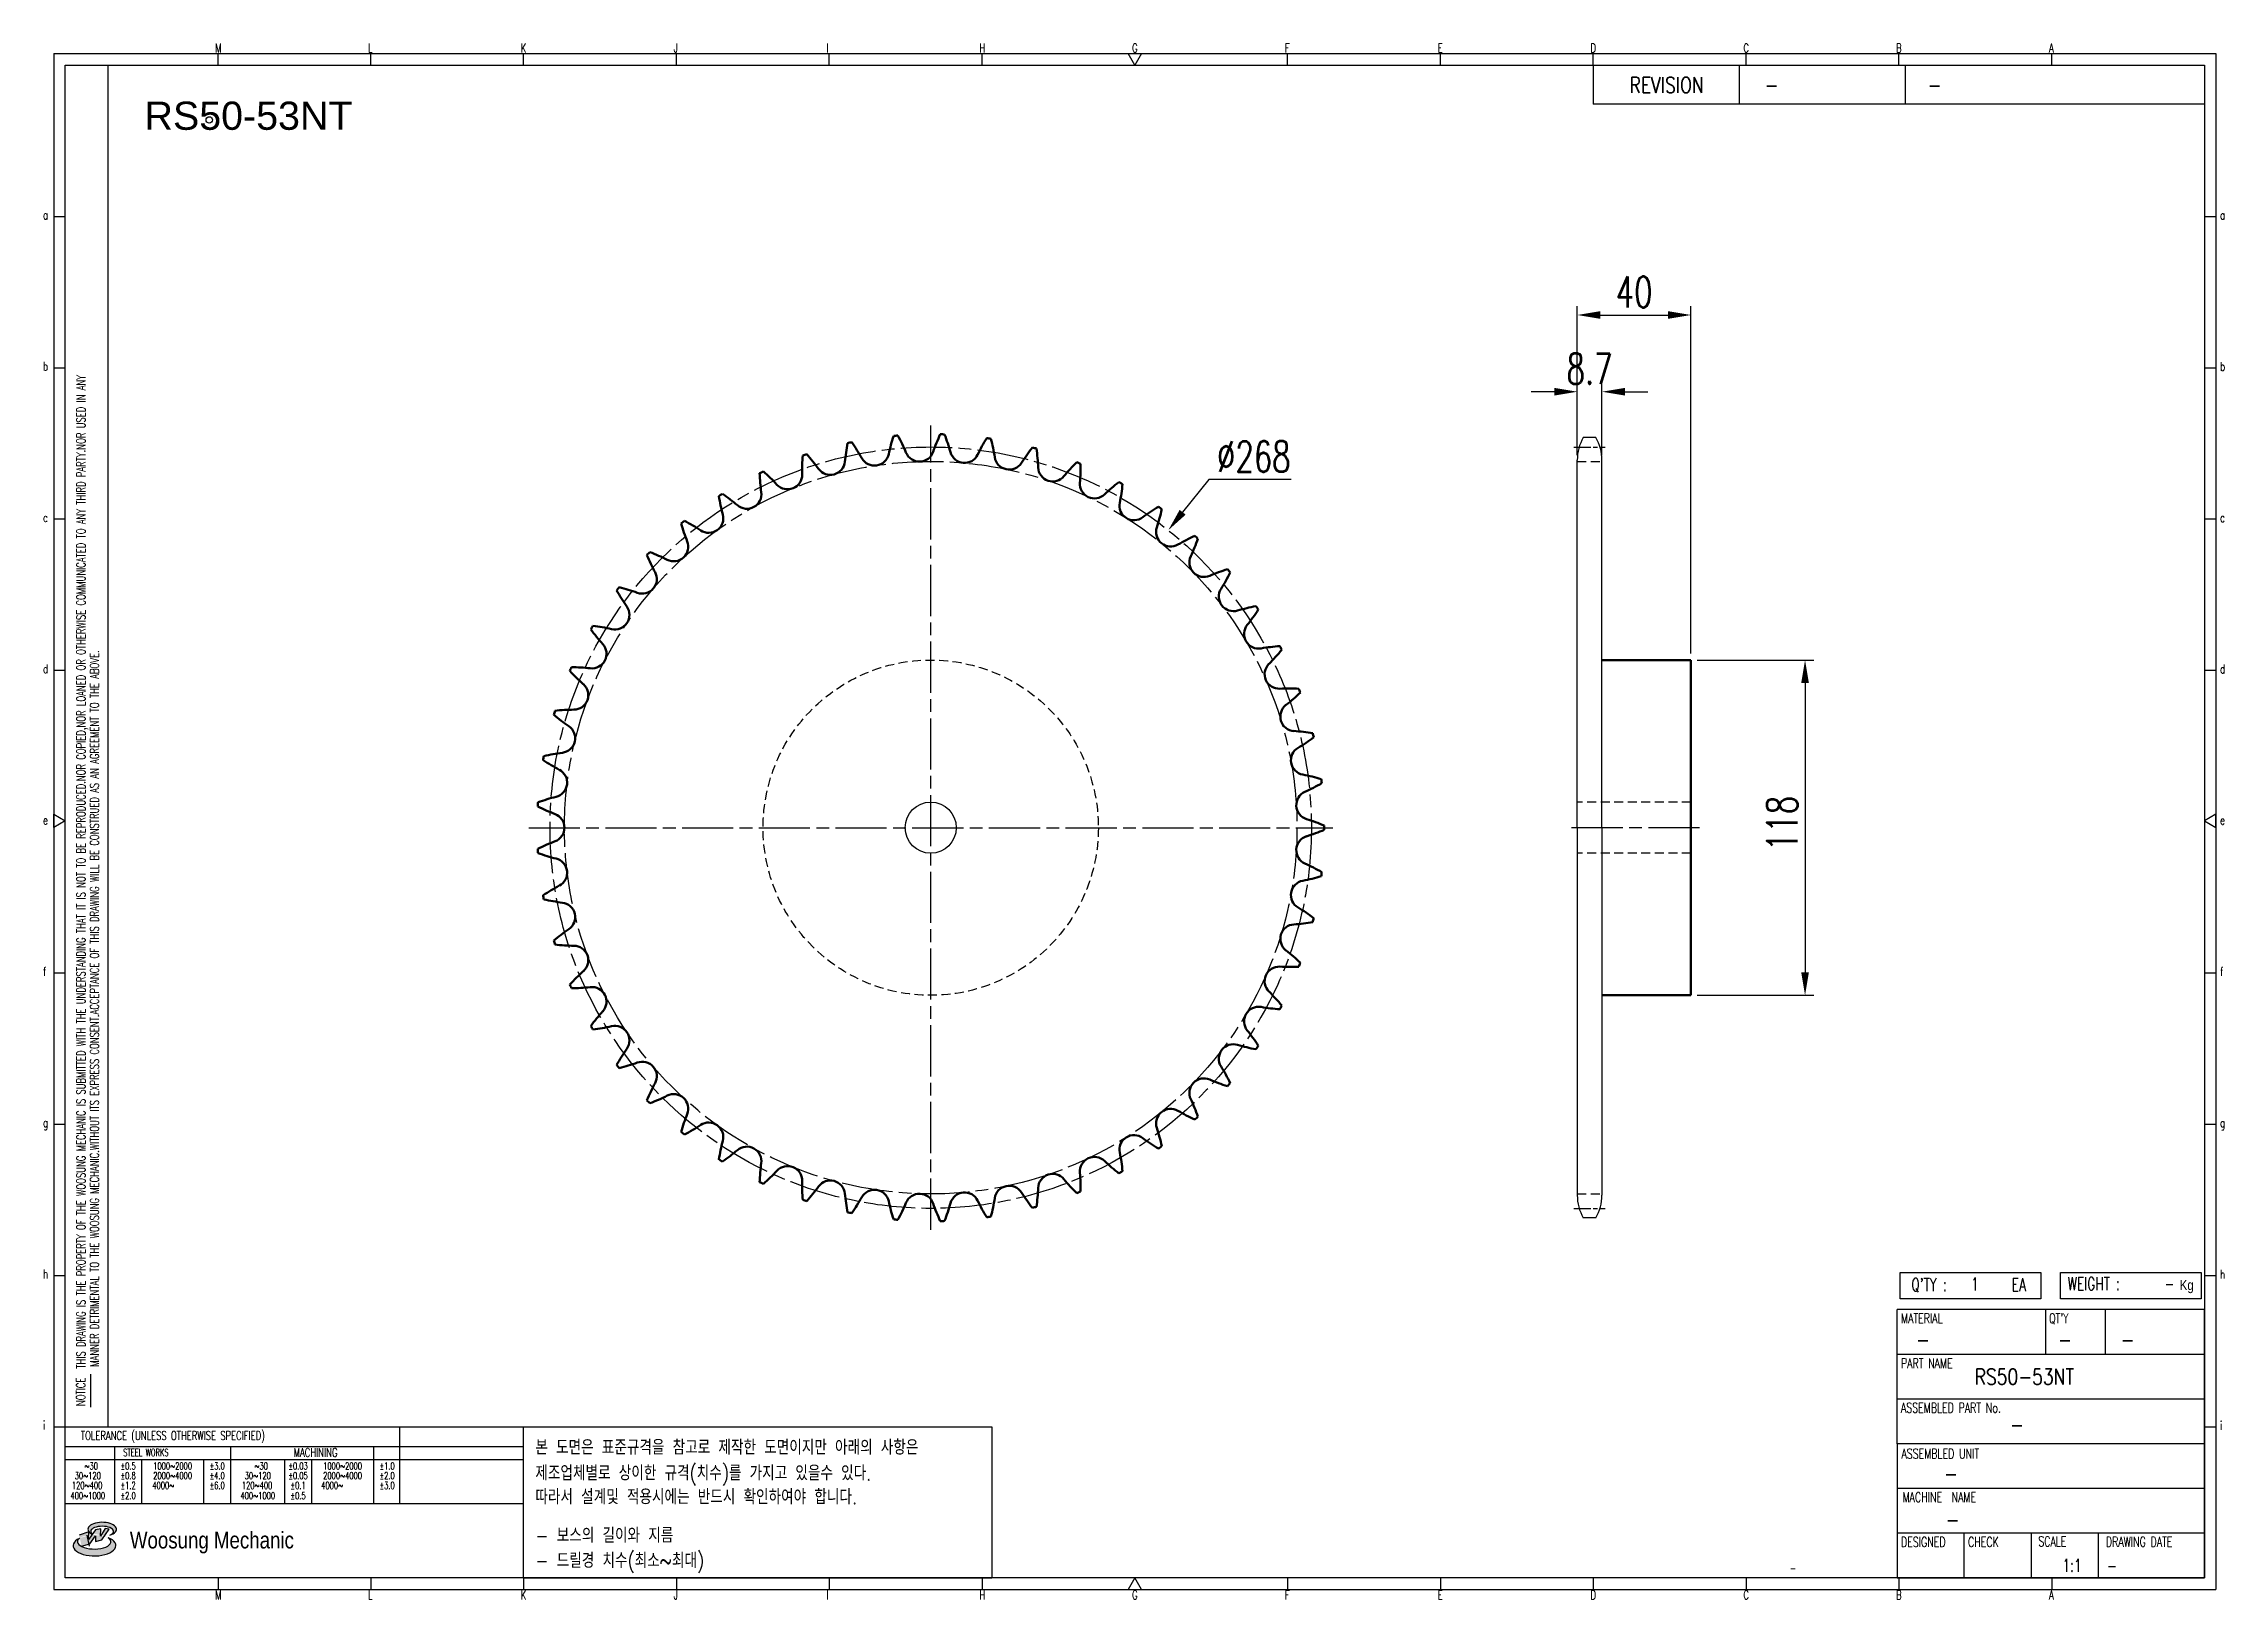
# Model space of a CAD drawing. Header units: millimetres. Extents: x 8306 to 9073, y 4748 to 5296.
import ezdxf
from ezdxf.enums import TextEntityAlignment as Align

# ---------------------------------------------------------------- set-up
doc = ezdxf.new("R2010")
doc.units = ezdxf.units.MM
for name, pattern in [('AM_ISO08W050', [18, 12, -1.5, 3, -1.5]), ('AM_ISO08W050x2', [9, 6, -0.75, 1.5, -0.75]), ('HIDDEN', [9.525, 6.35, -3.175])]:
    doc.linetypes.add(name, pattern=pattern)
for name, color, linetype, lineweight in [('20', 7, 'Continuous', 50), ('22', 30, 'AM_ISO08W050', 25), ('23', 40, 'AM_ISO08W050', 25), ('VIS', 7, 'Continuous', 50)]:
    doc.layers.add(name, color=color, linetype=linetype, lineweight=lineweight)
for name, color, linetype in [('HL', 2, 'HIDDEN'), ('S-DIM', 7, 'Continuous'), ('TITLE', 7, 'Continuous'), ('도면레이아웃', 7, 'Continuous')]:
    doc.layers.add(name, color=color, linetype=linetype)
doc.styles.add('HAN', font='ROMANS.shx', dxfattribs={"width": 0.7, "bigfont": 'whgtxt.shx'})
doc.styles.add('HKD_ST2', font='romans.shx', dxfattribs={"width": 0.7, "height": 4, "bigfont": '@extfont2.shx'})
doc.styles.add('HSG', font='SIMPLEX.shx', dxfattribs={"width": 0.7, "bigfont": 'HSG.shx'})
doc.styles.add('ROMANS', font='romans.shx', dxfattribs={"width": 0.7, "bigfont": 'whgtxt.shx'})
doc.styles.add('SLDTEXTSTYLE4', font='arial.ttf', dxfattribs={"width": 0.8})
doc.styles.get("Standard").update_dxf_attribs({"font": 'arial.ttf'})
doc.dimstyles.new('APP23', dxfattribs={"dimscale": 4.5, "dimtxt": 2.4, "dimasz": 1.8, "dimexe": 0.7, "dimexo": 0.5, "dimgap": 0.6, "dimtad": 1, "dimtoh": 1, "dimdec": 1, "dimrnd": 0.01, "dimzin": 9, "dimdsep": 46, "dimtxsty": 'HSG', "dimcen": 0, "dimclrd": 1, "dimclre": 1, "dimclrt": 256, "dimazin": 2, "dimtp": 1, "dimtm": 1, "dimtfac": 0.5, "dimtdec": 1, "dimtix": 1, "dimtofl": 0, "dimtmove": 0, "dimatfit": 3, "dimfxl": 0, "dimtvp": 1, "dimtolj": 2, "dimlwd": -1, "dimlwe": -1, "dimarcsym": 0})

# ---------------------------------------------------------------- blocks, each defined once
blk = doc.blocks.new('SUYWSHJH')
at = {"layer": '도면레이아웃'}
h = blk.add_hatch(color=10, dxfattribs=at)
h.paths.add_polyline_path([(1.544, 35.177), (1.554, 34.966), (1.779, 35.034), (2.054, 35.422), (1.908, 35.446), (1.728, 35.167), (1.741, 35.439), (1.547, 35.405), (1.292, 35.041), (1.295, 35.33), (0.943, 35.208), (1.03, 34.8), (1.336, 34.885)])
edge = h.paths.add_edge_path()
edge.add_ellipse((1.795, 35.421), major_axis=(-0.53, 0), ratio=0.487785, start_angle=122.36065, end_angle=403.39574)
edge.add_line((1.411, 35.244), (1.419, 35.261))
edge.add_ellipse((1.798, 35.344), major_axis=(-0.423, 0), ratio=0.444396, start_angle=131.58977, end_angle=386.19408, ccw=False)
edge = h.paths.add_edge_path()
edge.add_ellipse((1.512, 34.815), major_axis=(-0.793, 0), ratio=0.480113, start_angle=314.67633, end_angle=590.85213)
edge.add_ellipse((1.501, 34.958), major_axis=(-0.62, 0), ratio=0.43311, start_angle=331.7024, end_angle=574.42495, ccw=False)
for p, q in [((0, 90.118), (80.15, 90.118)), ((0, 90.118), (0, 33.191)), ((6.089, 89.693), (6.089, 90.118)), ((11.753, 89.693), (11.753, 90.118)), ((17.418, 89.693), (17.418, 90.118)), ((23.082, 89.693), (23.082, 90.118)), ((28.746, 89.693), (28.746, 90.118)), ((34.411, 89.693), (34.411, 90.118)), ((45.739, 89.693), (45.739, 90.118)), ((51.404, 89.693), (51.404, 90.118)), ((57.068, 89.693), (57.068, 90.118)), ((62.732, 89.693), (62.732, 90.118)), ((68.397, 89.693), (68.397, 90.118)), ((74.061, 89.693), (74.061, 90.118)), ((80.15, 90.118), (80.15, 33.191)), ((0, 84.085), (0.425, 84.085)), ((79.725, 84.085), (80.15, 84.085)), ((0, 78.478), (0.425, 78.478)), ((79.725, 78.478), (80.15, 78.478)), ((0, 72.87), (0.425, 72.87)), ((79.725, 72.87), (80.15, 72.87)), ((0, 67.262), (0.425, 67.262)), ((79.725, 67.262), (80.15, 67.262)), ((0, 56.047), (0.425, 56.047)), ((79.725, 56.047), (80.15, 56.047)), ((0, 50.439), (0.425, 50.439)), ((79.725, 50.439), (80.15, 50.439)), ((0, 44.832), (0.425, 44.832)), ((79.725, 44.832), (80.15, 44.832)), ((1.377, 39.947), (1.377, 41.174)), ((0, 39.224), (0.425, 39.224)), ((79.725, 39.224), (80.15, 39.224)), ((0, 33.191), (80.15, 33.191)), ((6.089, 33.616), (6.089, 33.191)), ((11.753, 33.616), (11.753, 33.191)), ((17.418, 33.616), (17.418, 33.191)), ((23.082, 33.616), (23.082, 33.191)), ((28.746, 33.616), (28.746, 33.191)), ((34.411, 33.616), (34.411, 33.191)), ((45.739, 33.616), (45.739, 33.191)), ((51.404, 33.616), (51.404, 33.191)), ((57.068, 33.616), (57.068, 33.191)), ((62.732, 33.616), (62.732, 33.191)), ((68.397, 33.616), (68.397, 33.191)), ((74.061, 33.616), (74.061, 33.191))]:
    blk.add_line(p, q)
at = {"color": 2}
for p, q in [((2.017, 39.224), (2.017, 89.693)), ((0.425, 39.224), (17.418, 39.224)), ((12.816, 39.224), (12.816, 36.382)), ((17.418, 33.616), (17.418, 39.224)), ((0.425, 38.487), (17.418, 38.487)), ((0.425, 38.012), (17.418, 38.012)), ((2.257, 38.487), (2.257, 36.382)), ((3.257, 38.012), (3.257, 36.382)), ((5.557, 38.012), (5.557, 36.382)), ((6.557, 38.5), (6.557, 36.382)), ((8.557, 38.012), (8.557, 36.382)), ((9.557, 38.026), (9.557, 36.382)), ((11.857, 38.487), (11.857, 36.382)), ((0.425, 36.382), (17.418, 36.382))]:
    blk.add_line(p, q, dxfattribs=at)
at = {"color": 6, "ltscale": 0.5}
for p, q in [((57.068, 89.693), (57.068, 88.246)), ((62.47, 89.693), (62.47, 88.246)), ((68.635, 89.693), (68.635, 88.246)), ((79.725, 88.246), (57.068, 88.246)), ((68.336, 38.59), (68.336, 43.563)), ((79.725, 43.563), (68.336, 43.563)), ((73.827, 43.563), (73.827, 41.905)), ((76.037, 43.563), (76.037, 41.905)), ((79.725, 38.59), (79.725, 43.563)), ((79.725, 41.905), (68.336, 41.905)), ((79.725, 40.248), (68.336, 40.248)), ((68.336, 38.59), (68.336, 33.616)), ((79.725, 38.59), (68.336, 38.59)), ((79.725, 33.616), (79.725, 38.59)), ((79.725, 36.932), (68.336, 36.932)), ((79.725, 35.274), (68.336, 35.274)), ((70.822, 33.616), (70.822, 35.274)), ((73.309, 33.616), (73.309, 35.274)), ((75.796, 33.616), (75.796, 35.274)), ((68.336, 33.616), (79.725, 33.616))]:
    blk.add_line(p, q, dxfattribs=at)
for points in [[(40.075, 89.693), (39.83, 90.118), (40.32, 90.118)], [(0.425, 89.693), (79.725, 89.693), (79.725, 33.616), (0.425, 33.616)], [(0.425, 61.679), (0, 61.433), (0, 61.924)], [(79.725, 61.679), (80.15, 61.433), (80.15, 61.924)], [(40.075, 33.616), (39.83, 33.191), (40.32, 33.191)]]:
    blk.add_lwpolyline(points, close=True)
at = {"layer": 'TITLE', "color": 20}
for p, q in [((68.449, 43.961), (68.449, 44.936)), ((68.449, 44.936), (73.654, 44.936)), ((73.654, 44.936), (73.654, 43.961)), ((74.39, 43.961), (74.39, 44.936)), ((74.39, 44.936), (79.595, 44.936)), ((79.595, 44.936), (79.595, 43.961)), ((73.654, 43.961), (68.449, 43.961)), ((79.595, 43.961), (74.39, 43.961))]:
    blk.add_line(p, q, dxfattribs=at)
at = {"layer": '도면레이아웃'}
for p, q in [((1.295, 35.33), (0.943, 35.208)), ((1.03, 34.8), (1.336, 34.885)), ((1.224, 35.208), (1.311, 34.8)), ((1.224, 35.208), (1.224, 35.208)), ((1.547, 35.405), (1.292, 35.041)), ((1.292, 35.041), (1.295, 35.33)), ((1.336, 34.885), (1.544, 35.177)), ((1.419, 35.261), (1.411, 35.244)), ((1.544, 35.177), (1.554, 34.966)), ((1.741, 35.439), (1.547, 35.405)), ((1.554, 34.966), (1.779, 35.034)), ((1.908, 35.446), (1.728, 35.167)), ((1.728, 35.167), (1.741, 35.439)), ((1.779, 35.034), (2.054, 35.422)), ((2.054, 35.422), (1.908, 35.446))]:
    blk.add_line(p, q, dxfattribs=at)
for centre, major_axis, ratio, start_param, end_param in [((1.795, 35.421), (-0.53, 0), 0.487785, 2.135596, 7.040584), ((1.512, 34.815), (-0.793, 0), 0.480113, 5.492138, 10.312315), ((1.501, 34.958), (-0.62, 0), 0.43311, 5.789299, 10.025607), ((1.798, 35.344), (-0.423, 0), 0.444396, 2.296675, 6.740358)]:
    blk.add_ellipse(centre, major_axis=major_axis, ratio=ratio, start_param=start_param, end_param=end_param, dxfattribs=at)
at = {"color": 4, "style": 'HKD_ST2', "width": 0.7}
for s, p in [('M', (5.988, 90.164)), ('L', (11.652, 90.164)), ('K', (17.316, 90.164)), ('J', (22.981, 90.164)), ('I', (28.645, 90.164)), ('H', (34.309, 90.164)), ('G', (39.974, 90.164)), ('F', (45.638, 90.164)), ('E', (51.302, 90.164)), ('D', (56.967, 90.164)), ('C', (62.631, 90.164)), ('B', (68.295, 90.164)), ('A', (73.96, 90.164)), ('a', (-0.395, 83.976)), ('a', (80.305, 83.97)), ('b', (-0.395, 78.368)), ('b', (80.305, 78.362)), ('c', (-0.395, 72.76)), ('c', (80.305, 72.754)), ('d', (-0.395, 67.153)), ('d', (80.305, 67.147)), ('e', (-0.395, 61.545)), ('e', (80.305, 61.539)), ('f', (-0.395, 55.937)), ('f', (80.305, 55.931)), ('g', (-0.395, 50.33)), ('g', (80.305, 50.324)), ('h', (-0.395, 44.722)), ('h', (80.305, 44.716)), ('i', (-0.395, 39.114)), ('i', (80.305, 39.108)), ('M', (5.988, 32.824)), ('L', (11.652, 32.824)), ('K', (17.316, 32.824)), ('J', (22.981, 32.824)), ('I', (28.645, 32.824)), ('H', (34.309, 32.824)), ('G', (39.974, 32.824)), ('F', (45.638, 32.824)), ('E', (51.302, 32.824)), ('D', (56.967, 32.824)), ('C', (62.631, 32.824)), ('B', (68.295, 32.824)), ('A', (73.96, 32.824))]:
    blk.add_text(s, height=0.326, dxfattribs=at).set_placement(p)
for s, height, style, width, p in [('REVISION', 0.5806, 'HAN', 0.8, (58.415, 88.664)), ('-', 0.581, 'HAN', 0.8, (63.426, 88.664)), ('-', 0.581, 'HAN', 0.8, (69.468, 88.664)), ("Q'TY : ", 0.4746, 'HKD_ST2', 0.7, (68.857, 44.253)), ('1', 0.475, 'HKD_ST2', 0.7, (71.071, 44.275)), ('EA', 0.4746, 'HKD_ST2', 0.7, (72.578, 44.253)), ('WEIGHT : ', 0.4746, 'HKD_ST2', 0.7, (74.65, 44.286)), ('-', 0.581, 'HAN', 0.8, (69.029, 42.157)), ('-', 0.581, 'HAN', 0.8, (74.289, 42.157)), ('-', 0.581, 'HAN', 0.8, (76.623, 42.157)), ('-', 0.581, 'HAN', 0.8, (72.515, 39.013)), ('-', 0.581, 'HAN', 0.8, (70.067, 37.189)), ('-', 0.581, 'HAN', 0.8, (70.126, 35.48)), ('1:1', 0.4746, 'HKD_ST2', 0.7, (74.458, 33.848)), ('-', 0.475, 'HKD_ST2', 0.7, (76.112, 33.837))]:
    blk.add_text(s, height=height, dxfattribs=dict(style=style, width=width)).set_placement(p)
at = {"color": 6, "style": 'HKD_ST2', "width": 0.7}
for s, p in [(' THIS DRAWING IS THE PROPERTY OF THE WOOSUNG MECHANIC IS SUBMITTED WITH THE UNDERSTANDING THAT IT IS NOT TO BE REPRODUCED.NOR COPIED,NOR LOANED OR OTHERWISE COMMUNICATED TO ANY THIRD PARTY.NOR USED IN ANY', (1.173, 41.217)), ('MANNER DETRIMENTAL TO THE WOOSUNG MECHANIC.WITHOUT ITS EXPRESS CONSENT.ACCEPTANCE OF THIS DRAWING WILL BE CONSTRUED AS AN AGREEMENT TO THE ABOVE.', (1.672, 41.447))]:
    blk.add_text(s, height=0.326266, rotation=90, dxfattribs=at).set_placement(p)
at = {"style": 'HKD_ST2', "width": 0.7}
blk.add_text('-', height=0.475, dxfattribs=at).set_placement((78.613, 44.286), align=Align.RIGHT)
at = {"color": 4, "style": 'HKD_ST2', "width": 0.7}
for s, height, p in [('MATERIAL', 0.3651, (68.474, 43.425)), ("QT'Y", 0.3651, (73.965, 43.425)), ('PART NAME', 0.3651, (68.474, 41.756)), ('ASSEMBLED PART No.', 0.36511, (68.474, 40.109)), ('ASSEMBLED UNIT', 0.36511, (68.49, 38.408)), ('MACHINE  NAME', 0.36511, (68.532, 36.794)), ('DESIGNED', 0.3651, (68.474, 35.136)), ('CHECK', 0.3651, (70.961, 35.136)), ('SCALE', 0.3651, (73.566, 35.153)), ('DRAWING DATE', 0.36511, (76.071, 35.141))]:
    blk.add_text(s, height=height, dxfattribs=at).set_placement(p, align=Align.TOP_LEFT)
at = {"style": 'HKD_ST2', "width": 0.7}
blk.add_text('NOTICE', height=0.3263, rotation=90, dxfattribs=at).set_placement((1.163, 39.988))
for s, height, style, width, p in [('TOLERANCE (UNLESS OTHERWISE SPECIFIED)', 0.32627, 'HKD_ST2', 0.7, (4.417, 38.896)), ('-', 0.326, 'ROMANS', 0.65, (64.469, 33.975))]:
    blk.add_text(s, height=height, dxfattribs=dict(style=style, width=width)).set_placement(p, align=Align.MIDDLE_CENTER)
at = {"color": 4, "style": 'HKD_ST2', "width": 0.7}
for s, height, p in [('STEEL WORKS', 0.26101, (3.416, 38.268)), ('MACHINING', 0.3263, (9.707, 38.27)), ('%%P0.5', 0.261, (2.757, 37.762)), ('%%P0.8', 0.261, (2.757, 37.411)), ('%%P3.0', 0.261, (6.057, 37.762)), ('%%P4.0', 0.261, (6.057, 37.411)), ('%%P0.03', 0.261, (9.057, 37.762)), ('%%P0.05', 0.261, (9.057, 37.411)), ('%%P1.0', 0.261, (12.357, 37.762)), ('%%P2.0', 0.261, (12.357, 37.411)), ('%%P1.2', 0.261, (2.757, 37.045)), ('%%P2.0', 0.261, (2.757, 36.67)), ('%%P6.0', 0.261, (6.057, 37.045)), ('%%P0.1', 0.261, (9.057, 37.045)), ('%%P0.5', 0.261, (9.057, 36.67)), ('%%P3.0', 0.261, (12.357, 37.045))]:
    blk.add_text(s, height=height, dxfattribs=at).set_placement(p, align=Align.MIDDLE)
for s, height, p in [('30%%126120', 0.261, (1.263, 37.411)), ('%%12630', 0.261, (1.389, 37.762)), ('2000%%1264000', 0.26101, (4.407, 37.411)), ('1000%%1262000', 0.26101, (4.407, 37.762)), ('30%%126120', 0.261, (7.563, 37.411)), ('%%12630', 0.261, (7.689, 37.762)), ('2000%%1264000', 0.26101, (10.707, 37.411)), ('1000%%1262000', 0.26101, (10.707, 37.762)), ('400%%1261000', 0.26101, (1.263, 36.67)), ('120%%126400', 0.26101, (1.237, 37.045)), ('4000%%126', 0.261, (4.061, 37.045)), ('400%%1261000', 0.26101, (7.563, 36.67)), ('120%%126400', 0.26101, (7.537, 37.045)), ('4000%%126', 0.261, (10.321, 37.045))]:
    blk.add_text(s, height=height, dxfattribs=at).set_placement(p, align=Align.MIDDLE_CENTER)
at = {"color": 1, "style": 'SLDTEXTSTYLE4', "width": 0.8}
blk.add_text('Woosung Mechanic', height=0.61957, dxfattribs=at).set_placement((2.822, 34.711))
at = {"layer": 'TITLE', "width": 0.8}
blk.add_text('Kg', height=0.3789, dxfattribs=at).set_placement((78.807, 44.286))
blk = doc.blocks.new('*D476')
at = {"layer": 'Defpoints', "color": 0, "transparency": 16777216}
for p in [(8701.74, 5124.57), (8534.5, 4915.18)]:
    blk.add_point(p, dxfattribs=at)
at = {"layer": 'S-DIM', "color": 1, "transparency": 16777216}
for p, q in [((8716, 5142.42), (8706.79, 5130.9)), ((8744.98, 5142.42), (8716, 5142.42))]:
    blk.add_line(p, q, dxfattribs=at)
blk.add_solid([(8705.74, 5131.74), (8707.85, 5130.06), (8701.74, 5124.57)], dxfattribs=at)
at = {"layer": 'S-DIM', "transparency": 16777216, "insert": (8731.84, 5150.52), "char_height": 10.8, "attachment_point": 5, "style": 'HSG'}
blk.add_mtext('\\A2;∅268', dxfattribs=at)
blk = doc.blocks.new('*D477')
at = {"layer": 'Defpoints', "color": 0, "transparency": 16777216}
for p in [(8854.38, 5173.32), (8845.68, 5148.78), (8854.38, 5148.78)]:
    blk.add_point(p, dxfattribs=at)
at = {"layer": 'S-DIM', "color": 1, "transparency": 16777216}
for p, q in [((8845.68, 5151.03), (8845.68, 5176.47)), ((8854.38, 5151.03), (8854.38, 5176.47)), ((8837.58, 5173.32), (8829.48, 5173.32)), ((8862.48, 5173.32), (8870.58, 5173.32))]:
    blk.add_line(p, q, dxfattribs=at)
for points in [[(8837.58, 5174.67), (8837.58, 5171.97), (8845.68, 5173.32)], [(8862.48, 5174.67), (8862.48, 5171.97), (8854.38, 5173.32)]]:
    blk.add_solid(points, dxfattribs=at)
at = {"layer": 'S-DIM', "transparency": 16777216, "insert": (8850.03, 5181.42), "char_height": 10.8, "attachment_point": 5, "style": 'HSG'}
blk.add_mtext('\\A2;8.7', dxfattribs=at)
blk = doc.blocks.new('*D478')
at = {"layer": 'Defpoints', "color": 0, "transparency": 16777216}
for p in [(8885.68, 5200.32), (8845.68, 5148.78), (8885.68, 5078.88)]:
    blk.add_point(p, dxfattribs=at)
at = {"layer": 'S-DIM', "color": 1, "transparency": 16777216}
for p, q in [((8845.68, 5151.03), (8845.68, 5203.47)), ((8853.78, 5200.32), (8877.58, 5200.32)), ((8885.68, 5081.13), (8885.68, 5203.47))]:
    blk.add_line(p, q, dxfattribs=at)
for points in [[(8853.78, 5201.67), (8853.78, 5198.97), (8845.68, 5200.32)], [(8877.58, 5201.67), (8877.58, 5198.97), (8885.68, 5200.32)]]:
    blk.add_solid(points, dxfattribs=at)
at = {"layer": 'S-DIM', "transparency": 16777216, "insert": (8865.68, 5208.42), "char_height": 10.8, "attachment_point": 5, "style": 'HSG'}
blk.add_mtext('\\A2;40', dxfattribs=at)
blk = doc.blocks.new('*D479')
at = {"layer": 'Defpoints', "color": 0, "transparency": 16777216}
for p in [(8885.68, 5078.88), (8885.68, 4960.88), (8925.86, 4960.88)]:
    blk.add_point(p, dxfattribs=at)
at = {"layer": 'S-DIM', "color": 1, "transparency": 16777216}
for p, q in [((8887.93, 5078.88), (8929.01, 5078.88)), ((8925.86, 5070.78), (8925.86, 4968.98)), ((8887.93, 4960.88), (8929.01, 4960.88))]:
    blk.add_line(p, q, dxfattribs=at)
for points in [[(8924.51, 5070.78), (8927.21, 5070.78), (8925.86, 5078.88)], [(8924.51, 4968.98), (8927.21, 4968.98), (8925.86, 4960.88)]]:
    blk.add_solid(points, dxfattribs=at)
at = {"layer": 'S-DIM', "transparency": 16777216, "insert": (8917.76, 5021.37), "char_height": 10.8, "attachment_point": 5, "rotation": 90, "style": 'HSG'}
blk.add_mtext('\\A2;118', dxfattribs=at)

msp = doc.modelspace()

# ---------------------------------------------------------------- linework, layer by layer
for p, q in [((8852.25, 5157.17), (8847.8, 5157.17)), ((8845.68, 5019.88), (8845.68, 5149.24)), ((8854.38, 5019.88), (8854.38, 5149.24)), ((8845.68, 5019.88), (8845.68, 4890.52)), ((8854.38, 5019.88), (8854.38, 4890.52)), ((8852.25, 4882.58), (8847.8, 4882.58))]:
    msp.add_line(p, q)
at = {"color": 4}
msp.add_lwpolyline([(8474.83, 4809.04), (8639.67, 4809.04), (8639.67, 4755.79), (8474.83, 4755.79)], close=True, dxfattribs=at)
for centre, radius in [((8364.19, 5268.96), 1.15), ((8618.12, 5019.88), 9)]:
    msp.add_circle(centre, radius)
for centre, start, end in [((8861.55, 5149.24), 150, 180), ((8838.5, 5149.24), 0, 30), ((8861.55, 4890.52), 180, 210), ((8838.5, 4890.52), 330, 0)]:
    msp.add_arc(centre, 15.87, start, end)
at = {"layer": '20'}
for centre, radius, start, end in [((8682.34, 5130.17), 67.06, 155.15396, 160.84906), ((8618.12, 5019.88), 138.51, 87.9981, 88.60567), ((8560.55, 5133.79), 67.06, 15.75472, 21.44982), ((8639.92, 5145.63), 67.06, 175.53132, 181.22642), ((8618.12, 5019.88), 138.51, 108.37546, 108.98303), ((8524.49, 5106.61), 67.06, 36.13208, 41.82718), ((8654.64, 5142.17), 67.06, 168.73886, 174.43396), ((8618.12, 5019.88), 138.51, 101.58301, 102.19058), ((8535.4, 5117.08), 67.06, 29.33962, 35.03472), ((8598.33, 5152.45), 5.13, 209.33962, 347.64151), ((8668.84, 5137), 67.06, 161.94641, 167.64151), ((8618.12, 5019.88), 138.51, 94.79055, 95.39812), ((8547.48, 5126.18), 67.06, 22.54717, 28.24227), ((8614.15, 5153.86), 5.13, 202.54717, 340.84906), ((8630.02, 5153.39), 5.13, 195.75472, 334.0566), ((8694.93, 5121.81), 67.06, 148.3615, 154.0566), ((8618.12, 5019.88), 138.51, 81.20565, 81.81322), ((8574.42, 5139.8), 67.06, 8.96226, 14.65736), ((8706.45, 5112), 67.06, 141.56905, 147.26415), ((8618.12, 5019.88), 138.51, 74.4132, 75.02077), ((8588.91, 5144.12), 67.06, 2.16981, 7.86491), ((8618.12, 5019.88), 138.51, 115.16791, 115.77548), ((8624.89, 5147.33), 67.06, 182.32377, 188.01887), ((8514.89, 5094.93), 67.06, 42.92453, 48.61963), ((8567.74, 5144.09), 5.13, 222.92453, 1.22642), ((8582.79, 5149.17), 5.13, 216.13208, 354.43396), ((8645.73, 5151.04), 5.13, 188.96226, 327.26415), ((8661.05, 5146.85), 5.13, 182.16981, 320.4717), ((8716.73, 5100.91), 67.06, 134.7766, 140.4717), ((8618.12, 5019.88), 138.51, 67.62074, 68.22831), ((8603.81, 5146.7), 67.06, 355.37736, 1.07246), ((8618.12, 5019.88), 138.51, 121.96037, 122.56794), ((8609.77, 5147.23), 67.06, 189.11622, 194.81132), ((8506.73, 5082.19), 67.06, 49.71698, 55.41208), ((8553.41, 5137.26), 5.13, 229.71698, 8.01887), ((8675.77, 5140.89), 5.13, 175.37736, 313.67925), ((8725.62, 5088.68), 67.06, 127.98415, 133.67925), ((8618.12, 5019.88), 138.51, 60.82829, 61.43586), ((8618.91, 5147.51), 67.06, 348.58491, 354.28001), ((8618.12, 5019.88), 138.51, 128.75282, 129.36039), ((8500.15, 5068.58), 67.06, 56.50943, 62.20453), ((8539.98, 5128.78), 5.13, 236.50943, 14.81132), ((8689.67, 5133.22), 5.13, 168.58491, 306.88679), ((8733, 5075.48), 67.06, 121.19169, 126.88679), ((8634, 5146.52), 67.06, 341.79245, 347.48755), ((8618.12, 5019.88), 138.51, 54.03584, 54.64341), ((8527.65, 5118.77), 5.13, 243.30189, 21.60377), ((8594.76, 5145.35), 67.06, 195.90867, 201.60377), ((8702.58, 5123.96), 5.13, 161.79245, 300.09434), ((8738.77, 5061.5), 67.06, 114.39924, 120.09434), ((8648.87, 5143.75), 67.06, 335, 340.6951), ((8618.12, 5019.88), 138.51, 47.24338, 47.85095), ((8618.12, 5019.88), 138.51, 135.54527, 136.15284), ((8580.09, 5141.71), 67.06, 202.70113, 208.39623), ((8495.21, 5054.28), 67.06, 63.30189, 68.99699), ((8714.29, 5113.24), 5.13, 155, 293.30189), ((8618.12, 5019.88), 138.51, 142.33772, 142.94529), ((8492.01, 5039.51), 67.06, 70.09434, 75.78944), ((8516.58, 5107.38), 5.13, 250.09434, 28.39623), ((8742.85, 5046.94), 67.06, 107.60679, 113.30189), ((8663.31, 5139.24), 67.06, 328.20755, 333.90265), ((8618.12, 5019.88), 138.51, 40.45093, 41.0585), ((8506.95, 5094.76), 5.13, 256.88679, 35.18868), ((8565.94, 5136.36), 67.06, 209.49358, 215.18868), ((8724.66, 5101.21), 5.13, 148.20755, 286.50943), ((8745.17, 5032), 67.06, 100.81433, 106.50943), ((8618.12, 5019.88), 138.51, 33.65848, 34.26605), ((8618.12, 5019.88), 138.51, 149.13018, 149.73775), ((8552.53, 5129.37), 67.06, 216.28603, 221.98113), ((8490.57, 5024.45), 67.06, 76.88679, 82.58189), ((8733.53, 5088.04), 5.13, 141.41509, 279.71698), ((8677.11, 5133.06), 67.06, 321.41509, 327.11019), ((8498.87, 5081.08), 5.13, 263.67925, 41.98113), ((8745.72, 5016.89), 67.06, 94.02188, 99.71698), ((8690.08, 5125.29), 67.06, 314.62264, 320.31774), ((8618.12, 5019.88), 138.51, 26.86603, 27.4736), ((8618.12, 5019.88), 138.51, 155.92263, 156.5302), ((8540.04, 5120.84), 67.06, 223.07848, 228.77358), ((8490.92, 5009.33), 67.06, 83.67925, 89.37435), ((8740.78, 5073.91), 5.13, 134.62264, 272.92453), ((8492.47, 5066.55), 5.13, 270.4717, 48.77358), ((8744.47, 5001.82), 67.06, 87.22943, 92.92453), ((8702.04, 5116.04), 67.06, 307.83019, 313.52529), ((8618.12, 5019.88), 138.51, 20.07357, 20.68114), ((8618.12, 5019.88), 138.51, 162.71508, 163.32265), ((8528.65, 5110.9), 67.06, 229.87094, 235.56604), ((8493.06, 4994.36), 67.06, 90.4717, 96.1668), ((8746.31, 5059.02), 5.13, 127.83019, 266.13208), ((8487.83, 5051.36), 5.13, 277.26415, 55.56604), ((8741.44, 4987), 67.06, 80.43698, 86.13208), ((8712.83, 5105.44), 67.06, 301.03774, 306.73284), ((8618.12, 5019.88), 138.51, 13.28112, 13.88869), ((8618.12, 5019.88), 138.51, 169.50754, 170.11511), ((8518.51, 5099.68), 67.06, 236.66339, 242.35849), ((8496.96, 4979.75), 67.06, 97.26415, 102.95925), ((8750.04, 5043.59), 5.13, 121.03774, 259.33962), ((8485.02, 5035.73), 5.13, 284.0566, 62.35849), ((8736.69, 4972.65), 67.06, 73.64452, 79.33962), ((8722.28, 5093.64), 67.06, 294.24528, 299.94038), ((8618.12, 5019.88), 138.51, 6.48867, 7.09624), ((8618.12, 5019.88), 138.51, 176.29999, 176.90756), ((8502.56, 4965.7), 67.06, 104.0566, 109.7517), ((8751.92, 5027.82), 5.13, 114.24528, 252.54717), ((8509.77, 5087.34), 67.06, 243.45584, 249.15094), ((8484.08, 5019.88), 5.13, 290.84906, 69.15094), ((8730.27, 4958.95), 67.06, 66.85207, 72.54717), ((8618.12, 5019.88), 138.51, 359.69621, 0.30379), ((8509.77, 4952.42), 67.06, 110.84906, 116.54416), ((8618.12, 5019.88), 138.51, 183.09244, 183.70001), ((8751.92, 5011.94), 5.13, 107.45283, 245.75472), ((8730.27, 5080.8), 67.06, 287.45283, 293.14793), ((8502.56, 5074.05), 67.06, 250.2483, 255.9434), ((8485.02, 5004.02), 5.13, 297.64151, 75.9434), ((8722.28, 4946.12), 67.06, 60.05962, 65.75472), ((8518.51, 4940.08), 67.06, 117.64151, 123.33661), ((8750.04, 4996.17), 5.13, 100.66038, 238.96226), ((8736.69, 5067.11), 67.06, 280.66038, 286.35548), ((8618.12, 5019.88), 138.51, 352.90376, 353.51133), ((8618.12, 5019.88), 138.51, 189.88489, 190.49246), ((8496.96, 5060), 67.06, 257.04075, 262.73585), ((8487.83, 4988.39), 5.13, 304.43396, 82.73585), ((8712.83, 4934.32), 67.06, 53.26716, 58.96226), ((8528.65, 4928.86), 67.06, 124.43396, 130.12906), ((8746.31, 4980.73), 5.13, 93.86792, 232.16981), ((8741.44, 5052.75), 67.06, 273.86792, 279.56302), ((8618.12, 5019.88), 138.51, 346.11131, 346.71888), ((8618.12, 5019.88), 138.51, 196.67735, 197.28492), ((8493.06, 5045.39), 67.06, 263.8332, 269.5283), ((8492.47, 4973.2), 5.13, 311.22642, 89.5283), ((8702.04, 4923.71), 67.06, 46.47471, 52.16981), ((8540.04, 4918.91), 67.06, 131.22642, 136.92152), ((8740.78, 4965.84), 5.13, 87.07547, 225.37736), ((8744.47, 5037.94), 67.06, 267.07547, 272.77057), ((8618.12, 5019.88), 138.51, 339.31886, 339.92643), ((8618.12, 5019.88), 138.51, 203.4698, 204.07737), ((8490.92, 5030.42), 67.06, 270.62565, 276.32075), ((8498.87, 4958.67), 5.13, 318.01887, 96.32075), ((8690.08, 4914.46), 67.06, 39.68226, 45.37736), ((8552.53, 4910.39), 67.06, 138.01887, 143.71397), ((8733.53, 4951.71), 5.13, 80.28302, 218.58491), ((8745.72, 5022.87), 67.06, 260.28302, 265.97812), ((8618.12, 5019.88), 138.51, 332.5264, 333.13397), ((8618.12, 5019.88), 138.51, 210.26225, 210.86982), ((8490.57, 5015.3), 67.06, 277.41811, 283.11321), ((8506.95, 4945), 5.13, 324.81132, 103.11321), ((8724.66, 4938.54), 5.13, 73.49057, 211.79245), ((8745.17, 5007.75), 67.06, 253.49057, 259.18567), ((8677.11, 4906.69), 67.06, 32.88981, 38.58491), ((8565.94, 4903.4), 67.06, 144.81132, 150.50642), ((8618.12, 5019.88), 138.51, 217.05471, 217.66228), ((8492.01, 5000.25), 67.06, 284.21056, 289.90566), ((8516.58, 4932.37), 5.13, 331.60377, 109.90566), ((8663.31, 4900.51), 67.06, 26.09735, 31.79245), ((8618.12, 5019.88), 138.51, 325.73395, 326.34152), ((8580.09, 4898.04), 67.06, 151.60377, 157.29887), ((8714.29, 4926.51), 5.13, 66.69811, 205), ((8742.85, 4992.81), 67.06, 246.69811, 252.39321), ((8618.12, 5019.88), 138.51, 318.9415, 319.54907), ((8618.12, 5019.88), 138.51, 223.84716, 224.45473), ((8495.21, 4985.47), 67.06, 291.00301, 296.69811), ((8527.65, 4920.98), 5.13, 338.39623, 116.69811), ((8702.58, 4915.79), 5.13, 59.90566, 198.20755), ((8738.77, 4978.25), 67.06, 239.90566, 245.60076), ((8648.87, 4896), 67.06, 19.3049, 25), ((8594.76, 4894.4), 67.06, 158.39623, 164.09133), ((8618.12, 5019.88), 138.51, 230.63961, 231.24718), ((8500.15, 4971.17), 67.06, 297.79547, 303.49057), ((8539.98, 4910.97), 5.13, 345.18868, 123.49057), ((8634, 4893.24), 67.06, 12.51245, 18.20755), ((8618.12, 5019.88), 138.51, 312.14905, 312.75662), ((8609.77, 4892.52), 67.06, 165.18868, 170.88378), ((8506.73, 4957.56), 67.06, 304.58792, 310.28302), ((8553.41, 4902.49), 5.13, 351.98113, 130.28302), ((8689.67, 4906.53), 5.13, 53.11321, 191.41509), ((8618.91, 4892.25), 67.06, 5.71999, 11.41509), ((8733, 4964.27), 67.06, 233.11321, 238.80831), ((8618.12, 5019.88), 138.51, 305.35659, 305.96416), ((8618.12, 5019.88), 138.51, 237.43206, 238.03963), ((8624.89, 4892.42), 67.06, 171.98113, 177.67623), ((8514.89, 4944.83), 67.06, 311.38037, 317.07547), ((8567.74, 4895.66), 5.13, 358.77358, 137.07547), ((8661.05, 4892.9), 5.13, 39.5283, 177.83019), ((8675.77, 4898.87), 5.13, 46.32075, 184.62264), ((8603.81, 4893.05), 67.06, 358.92754, 4.62264), ((8725.62, 4951.07), 67.06, 226.32075, 232.01585), ((8618.12, 5019.88), 138.51, 298.56414, 299.17171), ((8618.12, 5019.88), 138.51, 244.22452, 244.83209), ((8639.92, 4894.12), 67.06, 178.77358, 184.46868), ((8524.49, 4933.14), 67.06, 318.17282, 323.86792), ((8582.79, 4890.58), 5.13, 5.56604, 143.86792), ((8654.64, 4897.58), 67.06, 185.56604, 191.26114), ((8535.4, 4922.68), 67.06, 324.96528, 330.66038), ((8598.33, 4887.31), 5.13, 12.35849, 150.66038), ((8614.15, 4885.9), 5.13, 19.15094, 157.45283), ((8630.02, 4886.37), 5.13, 25.9434, 164.24528), ((8574.42, 4899.96), 67.06, 345.34264, 351.03774), ((8645.73, 4888.71), 5.13, 32.73585, 171.03774), ((8706.45, 4927.75), 67.06, 212.73585, 218.43095), ((8588.91, 4895.63), 67.06, 352.13509, 357.83019), ((8716.73, 4938.84), 67.06, 219.5283, 225.2234), ((8618.12, 5019.88), 138.51, 291.77169, 292.37926), ((8618.12, 5019.88), 138.51, 251.01697, 251.62454), ((8618.12, 5019.88), 138.51, 257.80942, 258.41699), ((8668.84, 4902.76), 67.06, 192.35849, 198.05359), ((8618.12, 5019.88), 138.51, 264.60188, 265.20945), ((8547.48, 4913.58), 67.06, 331.75773, 337.45283), ((8682.34, 4909.58), 67.06, 199.15094, 204.84604), ((8560.55, 4905.97), 67.06, 338.55018, 344.24528), ((8694.93, 4917.95), 67.06, 205.9434, 211.6385), ((8618.12, 5019.88), 138.51, 278.18678, 278.79435), ((8618.12, 5019.88), 138.51, 284.97923, 285.5868), ((8618.12, 5019.88), 138.51, 271.39433, 272.0019)]:
    msp.add_arc(centre, radius, start, end, dxfattribs=at)
at = {"layer": '22', "linetype": 'AM_ISO08W050x2'}
for p, q in [((8844.5, 5153.86), (8855.56, 5153.86)), ((8844.5, 4885.89), (8855.56, 4885.89))]:
    msp.add_line(p, q, dxfattribs=at)
at = {"layer": '23', "color": 4, "linetype": 'AM_ISO08W050x2', "ltscale": 3}
for p, q in [((8618.12, 4878.36), (8618.12, 5161.39)), ((8476.61, 5019.88), (8759.63, 5019.88)), ((8888.71, 5019.88), (8842.65, 5019.88))]:
    msp.add_line(p, q, dxfattribs=at)
for radius in [133.99, 128.91]:
    msp.add_circle((8618.12, 5019.88), radius, dxfattribs=at)
at = {"layer": 'HL', "ltscale": 0.5}
for p, q in [((8845.68, 5148.78), (8854.38, 5148.78)), ((8885.68, 5028.88), (8845.68, 5028.88)), ((8885.68, 5010.88), (8845.68, 5010.88)), ((8845.68, 4890.97), (8854.38, 4890.97))]:
    msp.add_line(p, q, dxfattribs=at)
msp.add_circle((8618.12, 5019.88), 59, dxfattribs=at)
at = {"layer": 'VIS'}
for p, q in [((8885.68, 5078.88), (8854.38, 5078.88)), ((8885.68, 5078.88), (8885.68, 4960.88)), ((8885.68, 4960.88), (8854.38, 4960.88))]:
    msp.add_line(p, q, dxfattribs=at)

# ---------------------------------------------------------------- block references
at = {"xscale": 9.49539871366783, "yscale": 9.49539871366783, "zscale": 9.49539871366783}
msp.add_blockref('SUYWSHJH', (8309.44, 4436.6), dxfattribs=at)

# ---------------------------------------------------------------- texts
at = {"color": 2}
msp.add_text('RS50-53NT', height=9.921, dxfattribs=at).set_placement((8341.41, 5265.5))
at = {"style": 'HAN', "width": 0.8}
msp.add_text('RS50-53NT', height=5.513, dxfattribs=at).set_placement((8985.58, 4823.87))
at = {"color": 4, "style": 'HAN', "width": 0.8}
for s, p in [('본 도면은 표준규격을 참고로 제작한 도면이지만 아래의 사항은', (8478.96, 4799.19)), ('제조업체별로 상이한 규격(치수)를 가지고 있을수 있다.', (8478.96, 4790.14)), ('따라서 설계및 적용시에는 반드시 확인하여야 합니다.', (8478.96, 4781.75)), ('- 보스의 길이와 지름', (8478.96, 4768.22)), ('- 드릴경 치수(최소~최대)', (8478.96, 4759.34))]:
    msp.add_text(s, height=5.2164, dxfattribs=at).set_placement(p)

# ---------------------------------------------------------------- dimensions: what is measured, and where the dimension line sits
at = {"layer": 'S-DIM'}
dim = msp.add_linear_dim(base=(8885.68, 5200.32), p1=(8845.68, 5148.78), p2=(8885.68, 5078.88), dimstyle='APP23', dxfattribs=at)
dim.commit()
dim.dimension.update_dxf_attribs({"geometry": '*D478', "text_midpoint": (8865.68, 5208.42)})
dim = msp.add_linear_dim(base=(8854.38, 5173.32), p1=(8845.68, 5148.78), p2=(8854.38, 5148.78), dimstyle='APP23', dxfattribs=at)
dim.commit()
dim.dimension.update_dxf_attribs({"geometry": '*D477', "text_midpoint": (8850.03, 5173.32), "dimtype": 160})
dim = msp.add_diameter_dim_2p(p1=(8534.5, 4915.18), p2=(8701.74, 5124.57), dimstyle='APP23', dxfattribs=at)
dim.commit()
dim.dimension.update_dxf_attribs({"geometry": '*D476', "text_midpoint": (8731.84, 5142.42), "dimtype": 163})
dim = msp.add_linear_dim(base=(8925.86, 4960.88), p1=(8885.68, 5078.88), p2=(8885.68, 4960.88), angle=90, dimstyle='APP23', dxfattribs=at)
dim.commit()
dim.dimension.update_dxf_attribs({"geometry": '*D479', "text_midpoint": (8925.86, 5021.37), "dimtype": 160})

doc.saveas('drawing.dxf')
